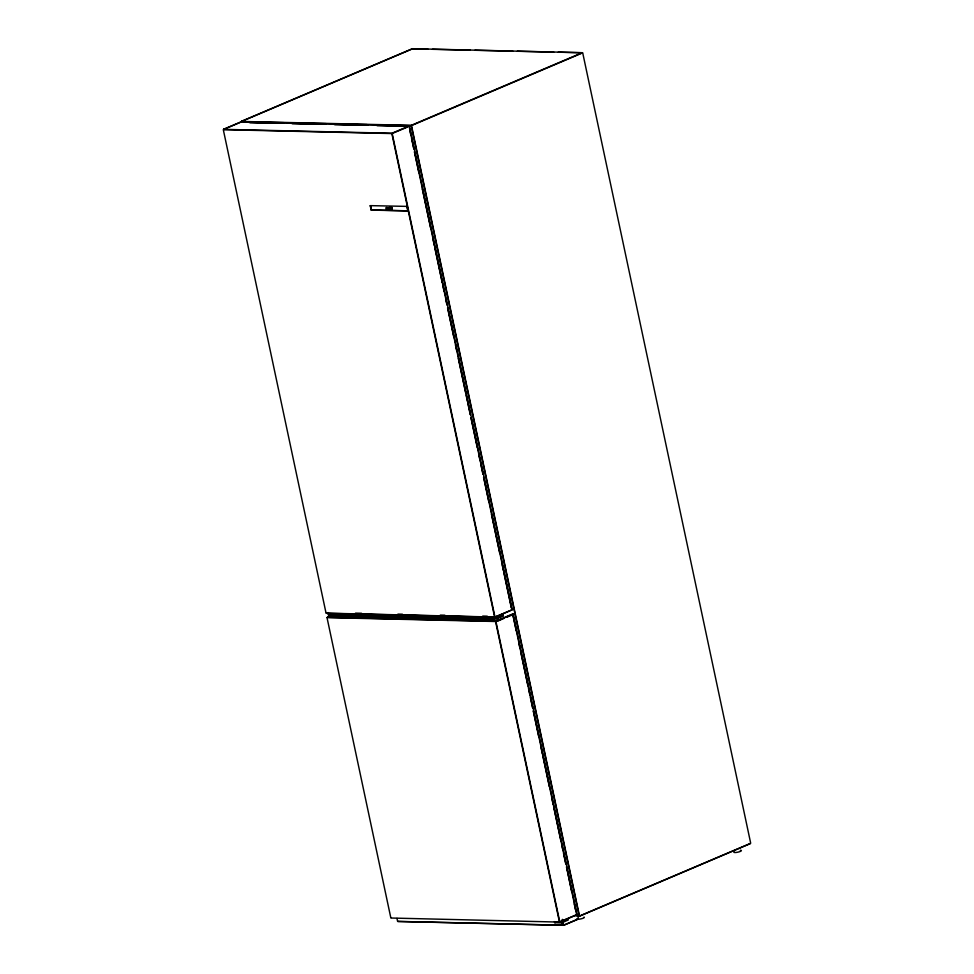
<?xml version="1.0" encoding="UTF-8"?>
<svg xmlns="http://www.w3.org/2000/svg" width="974" height="974" viewBox="0 0 974 974"><rect width="100%" height="100%" fill="white"/><g stroke="black" fill="none" stroke-linecap="round" stroke-linejoin="round"><path stroke-width="1.46" d="M241.418 121.336L412.221 48.785M241.321 121.543L412.112 48.98M223.643 129.25L240.444 122.115M223.521 129.481L240.322 122.347M392.205 133.146L409.007 126.011M392.437 133.389L411.272 125.488M411.503 125.269L582.294 52.706L412.611 48.7M411.685 125.476L582.489 52.913M327.361 617.199L330.162 616.006M511.874 609.541L513.955 608.592M495.206 616.883L513.663 609.091M495.084 617.114L511.874 609.98M497.044 618.393L503.144 615.799M496.983 618.502L503.083 615.909M495.924 621.083L512.726 613.949M496.143 621.327L514.905 613.34M512.957 614.302L514.99 613.437M497.617 621.156L504.203 618.283M506.772 617.26L514.674 613.839M554.9 922.707L557.335 921.672M560.001 921.757L576.803 914.623M559.88 921.988L576.681 914.854M561.487 921.562L567.586 918.969M561.681 922.865L567.842 920.162M579.713 915.937L750.504 843.387M579.603 916.144L750.406 843.581M563.8 925.154L578.337 918.969M563.739 925.251L578.288 919.079M407.936 210.981L407.144 206.585M412.806 48.834L427.951 49.187M432.493 49.297L470.369 50.173M474.922 50.271L512.799 51.147M517.34 51.257L553.707 52.097M558.248 52.194L582.489 52.754M241.418 121.433L411.101 125.354M248.894 121.872L283.738 122.675M291.311 122.846L326.156 123.649M333.729 123.832L367.064 124.599M376.159 124.806L411.004 125.609M240.907 122.018L409.007 125.902M248.711 122.359L283.531 123.162M291.104 123.333L325.937 124.148M333.51 124.319L368.342 125.122M375.915 125.293L409.226 126.072M249.916 122.736L275.703 123.211M292.322 123.722L318.108 124.197M334.715 124.696L360.514 125.171M377.121 125.683L401.398 126.121M223.643 129.359L391.743 133.243M223.521 129.664L391.621 133.548M370.339 205.636L406.949 206.391M371.52 209.982L408.033 210.822M407.996 210.92L371.264 210.092L370.437 205.709M355.498 613.133L361.561 613.267M397.903 614.107L402.445 614.217M440.309 615.093L444.85 615.191M482.714 616.067L487.256 616.177M326.29 613.17L494.39 617.053M326.509 613.328L494.609 617.212M328.287 613.657L494.122 617.358M490.105 618.32L496.764 618.539M328.603 615.093L494.39 618.928M328.688 615.166L494.512 619.16M328.676 615.446L494.463 619.281M328.944 616.7L494.816 620.596M327.361 617.297L495.449 621.181M327.24 617.613L495.328 621.497M575.987 916.01L579.019 916.084M391.098 918.032L559.417 922.086M554.79 922.682L561.462 922.914M397.709 921.392L563.422 925.227M397.806 921.477L563.52 925.3M582.744 53.034L750.65 843.021M411.552 125.841L579.457 915.755M411.259 125.89L579.165 915.816M577.533 914.537L578.422 918.774M409.53 126.401L512.166 609.322M513.249 614.338L576.973 914.196M409.494 127.996L413.913 148.803M414.547 151.774L447.066 304.801M447.699 307.772L470.442 414.741M471.075 417.712L483.067 474.168M483.701 477.138L511.496 607.886M512.884 614.46L532.766 707.952M533.399 710.923L565.882 863.78M576.608 914.233L566.515 866.75L571.75 892.001M409.677 129.518L410.931 135.459M411.564 138.43L413.78 148.827M414.413 151.798L418.832 172.593M422.302 188.944L430.52 227.563M433.04 239.458L434.307 245.399M434.94 248.37L442.196 282.533M442.829 285.516L444.095 291.457M445.678 298.884L446.932 304.825M447.565 307.796L453.884 337.515M455.467 344.942L456.721 350.883M458.304 358.31L465.572 392.485M466.205 395.456L467.459 401.398M468.092 404.368L470.308 414.766M470.941 417.736L477.248 447.456M478.831 454.882L480.097 460.824M480.73 463.794L482.934 474.192M483.567 477.163L488.936 502.426M491.468 514.309L499.674 552.94M502.194 564.823L503.461 570.764M504.094 573.735L511.362 607.91M512.762 614.484L516.232 630.811M518.752 642.682L520.006 648.623M520.64 651.582L527.896 685.72M528.529 688.691L529.795 694.62M530.416 697.591L532.632 707.976M533.265 710.947L538.622 736.174M541.142 748.044L542.408 753.986M543.042 756.956L549.348 786.639M551.868 798.51L553.135 804.439M553.768 807.409L561.024 841.548M561.645 844.507L562.911 850.448M563.544 853.419L565.748 863.804M574.27 903.872L575.524 909.813M503.034 614.667L503.217 615.605M567.732 919.042L567.915 919.967M562.473 919.456L563.654 925.044M562.315 919.48L563.496 925.081M496.46 616.505L497.544 620.974M561.401 921.757L561.596 922.658M496.557 617.419L496.74 618.32M561.243 921.794L561.438 922.695M392.266 133.815L494.902 616.664M495.985 621.753L559.697 921.526M391.913 133.876L494.548 616.737M495.632 621.826L559.356 921.599M406.937 206.646L407.838 210.834M494.195 617.613L494.585 618.782M494.573 619.403L494.926 620.377M554.462 921.599L554.656 922.536M370.534 205.684L371.423 209.885M370.29 205.77L371.179 209.994M396.966 918.409L397.562 921.246M328.177 612.597L329.139 617.114M328.226 613.742L328.482 614.971M328.615 615.544L328.822 616.566M223.35 129.907L325.986 612.841M327.069 617.857L390.793 917.703M740.289 850.229A3.872 0.828 -12 0 1 740.593 851.288A3.872 0.828 -12 0 1 735.687 852.494A3.872 0.828 -12 0 1 734.092 851.763M584.035 917.07A3.872 0.828 -12 0 1 581.259 918.799A3.872 0.828 -12 0 1 576.73 918.872M388.382 208.205L387.847 209.167L386.958 207.486L388.382 208.205M387.141 207.657L388.139 208.716L387.141 207.657M389.43 208.692C388.663 210.323 388.37 205.088 389.43 208.692M389.563 207.547L389.807 208.886L390.915 209.069L389.697 208.241L390.55 207.438L389.563 207.547M386.861 208.619C385.229 209.958 385.996 205.453 386.861 208.619M502.791 614.484L496.691 617.078L502.888 614.594M390.976 207.316L391.183 209.227L391.974 208.412C392.778 211.273 391.511 205.319 391.925 208.168L390.976 207.316"/></g></svg>
